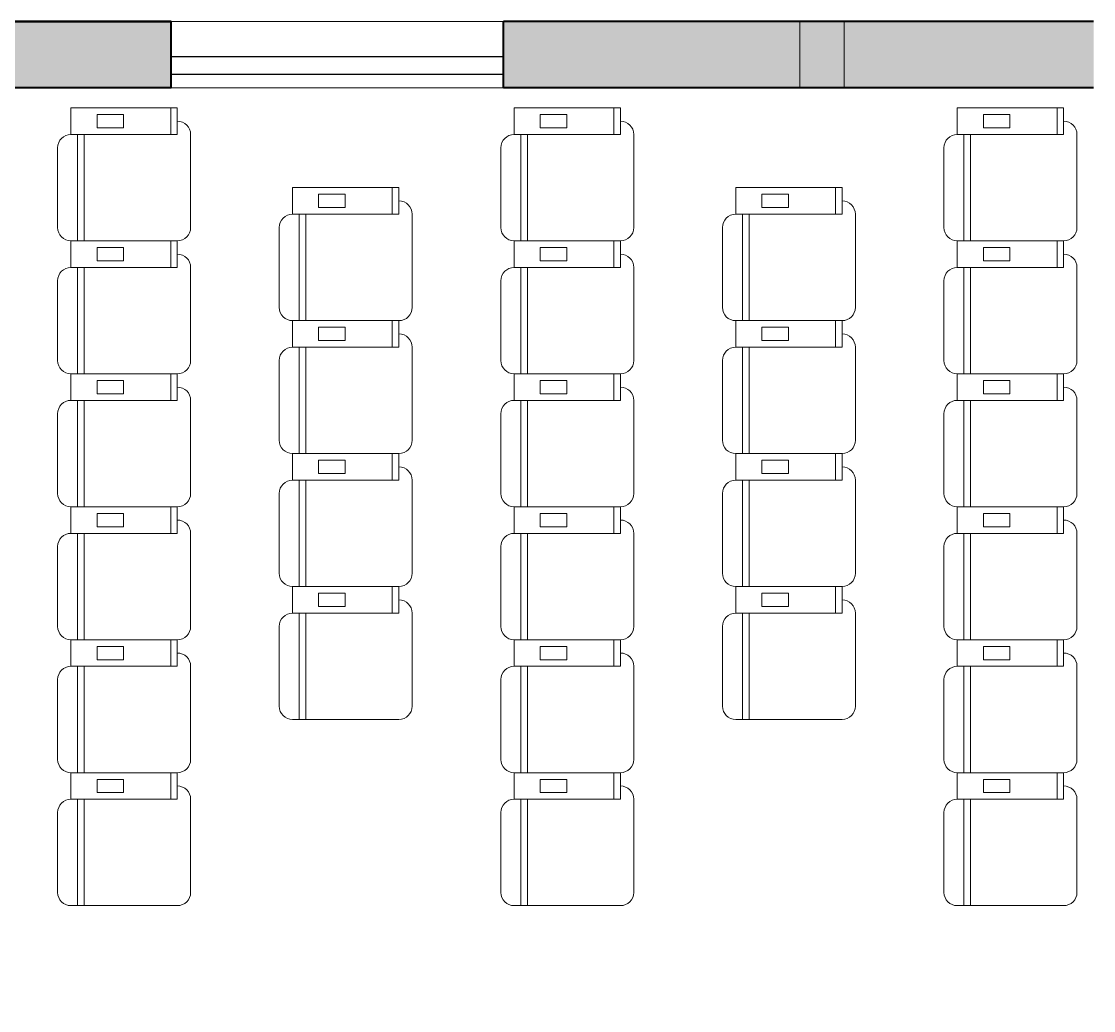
# Model space of a CAD drawing. Header units: millimetres. Extents: x 302.6 to 349.1, y 166.4 to 192.5.
# Drawn here: x 336.863 to 341.701, y 182.672 to 187.135 of the extents above; entities that cross this region are included whole.
import ezdxf

# ---------------------------------------------------------------- set-up
doc = ezdxf.new("R2010")
doc.units = ezdxf.units.MM
for name, color, linetype, lineweight in [('ARREDI attrezzature - furniture', 175, 'Continuous', 9), ('MURATURA sezioni - section wall', 7, 'Continuous', 40), ('PILASTRI struttura - structure', 7, 'Continuous', 13), ('PROIEZIONI finissime - fine lines', 251, 'Continuous', 9)]:
    doc.layers.add(name, color=color, linetype=linetype, lineweight=lineweight)
doc.layers.add('MURATURA tratteggi - hatch wall', color=253, linetype='Continuous', true_color=0xa1a1a1)
doc.layers.add('VETRATE sezioni - windows sections', color=171, linetype='Continuous', true_color=0x4d79ff)

msp = doc.modelspace()

# ---------------------------------------------------------------- hatches: boundary and pattern name
at = {"layer": 'MURATURA tratteggi - hatch wall'}
h = msp.add_hatch(color=256, dxfattribs=at)
h.dxf.hatch_style = 1
h.paths.add_polyline_path([(303.0264, 186.8349), (302.7264, 186.8349), (302.7264, 178.7474), (303.0264, 178.7474), (303.0264, 179.7974), (304.5764, 179.7974), (304.5764, 179.9474), (303.0264, 179.9474), (303.0264, 181.9474), (306.2264, 181.9474), (306.2264, 182.0974), (303.0264, 182.0974)])
h.paths.add_polyline_path([(304.3764, 187.1349), (303.0264, 187.1349), (303.0264, 186.8349), (304.3764, 186.8349)])
h.paths.add_polyline_path([(307.2264, 187.1349), (305.8764, 187.1349), (305.8764, 186.8349), (307.2264, 186.8349)])
h.paths.add_polyline_path([(308.5389, 187.1349), (307.4264, 187.1349), (307.4264, 186.8349), (308.5389, 186.8349)])
h.paths.add_polyline_path([(307.3764, 186.8349), (307.2264, 186.8349), (307.2264, 178.7474), (307.3764, 178.7474)])
h.paths.add_polyline_path([(314.5764, 182.0974), (311.3514, 182.0974), (311.3514, 186.8349), (311.2014, 186.8349), (311.2014, 182.0974), (308.3764, 182.0974), (308.3764, 181.9474), (311.2014, 181.9474), (311.2014, 179.9474), (309.6514, 179.9474), (309.6514, 179.7974), (311.2014, 179.7974), (311.2014, 178.7474), (311.3514, 178.7474), (311.3514, 179.7974), (312.9014, 179.7974), (312.9014, 179.9474), (311.3514, 179.9474), (311.3514, 181.9474), (314.5764, 181.9474)])
h.paths.add_polyline_path([(306.2264, 178.5974), (304.5764, 178.5974), (304.5764, 179.0974), (304.4264, 179.0974), (304.4264, 178.5974), (303.0264, 178.5974), (303.0264, 178.4474), (306.2264, 178.4474)])
h.paths.add_polyline_path([(305.0264, 176.4474), (304.7264, 176.4474), (304.7264, 175.3974), (302.7264, 175.3974), (302.7264, 173.5974), (303.0264, 173.5974), (303.0264, 175.0974), (304.8764, 175.0974), (304.8764, 174.8974), (305.0264, 174.8974), (305.0264, 175.0974)])
h.paths.add_polyline_path([(307.2264, 173.5974), (305.0264, 173.5974), (305.0264, 173.9974), (304.8764, 173.9974), (304.8764, 173.5974), (303.0264, 173.5974), (303.0264, 173.2974), (307.2264, 173.2974)])
h.paths.add_polyline_path([(314.4264, 176.4474), (306.7264, 176.4474), (306.7264, 176.2974), (311.1764, 176.2974), (311.1764, 173.5974), (311.3264, 173.5974), (311.3264, 176.2974), (314.4264, 176.2974)])
h.paths.add_polyline_path([(320.2865, 176.4474), (320.1264, 176.4474), (315.5764, 176.4474), (315.5764, 176.2974), (319.9764, 176.2974), (319.9764, 173.5974), (320.1264, 173.5974), (320.1264, 176.2974), (320.2865, 176.2974)])
h.paths.add_polyline_path([(325.1801, 176.4474), (321.2865, 176.4474), (321.2865, 176.2974), (323.8764, 176.2974), (323.8764, 173.5974), (324.0764, 173.5974), (324.0764, 176.2974), (325.1801, 176.2974)])
h.paths.add_polyline_path([(311.1764, 173.5974), (307.4264, 173.5974), (307.4264, 173.2974), (311.1764, 173.2974)])
h.paths.add_polyline_path([(315.5514, 173.5974), (314.4264, 173.5974), (314.4264, 175.2974), (314.4264, 175.4474), (314.2764, 175.4474), (314.2764, 173.5974), (311.3764, 173.5974), (311.3764, 173.2974), (315.5514, 173.2974)])
h.paths.add_polyline_path([(315.7264, 175.4474), (315.1204, 175.4474), (315.1204, 175.2974), (315.5764, 175.2974), (315.5764, 173.5974), (315.7264, 173.5974)])
h.paths.add_polyline_path([(319.9264, 173.5974), (315.7514, 173.5974), (315.7514, 173.2974), (319.9264, 173.2974)])
h.paths.add_polyline_path([(323.8764, 173.5974), (320.1264, 173.5974), (320.1264, 173.2974), (323.8764, 173.2974)])
h.paths.add_polyline_path([(327.6764, 173.5974), (324.0764, 173.5974), (324.0764, 173.2974), (327.6764, 173.2974)])
h.paths.add_polyline_path([(331.6264, 173.5974), (327.8764, 173.5974), (327.8764, 173.2974), (331.6264, 173.2974)])
h.paths.add_polyline_path([(336.0014, 173.5974), (331.8264, 173.5974), (331.8264, 173.2974), (336.0014, 173.2974)])
h.paths.add_polyline_path([(340.3764, 173.5974), (336.2014, 173.5974), (336.2014, 173.2974), (340.3764, 173.2974)])
h.paths.add_polyline_path([(339.2249, 176.4474), (332.9779, 176.4474), (332.9779, 176.2974), (336.0264, 176.2974), (336.0264, 173.5974), (336.1764, 173.5974), (336.1764, 176.2974), (339.2249, 176.2974)])
h.paths.add_polyline_path([(331.7764, 176.4474), (331.163, 176.4474), (331.163, 176.2974), (331.6264, 176.2974), (331.6264, 175.4474), (331.6264, 173.5974), (331.7764, 173.5974), (331.7764, 175.2974), (333.6279, 175.2974), (333.6279, 175.4474), (331.7764, 175.4474)])
h.paths.add_polyline_path([(311.1764, 187.1349), (310.0389, 187.1349), (310.0389, 186.8349), (311.1764, 186.8349)])
h.paths.add_polyline_path([(312.7139, 187.1349), (311.3764, 187.1349), (311.3764, 186.8349), (312.7139, 186.8349)])
h.paths.add_polyline_path([(315.5514, 187.1349), (314.2139, 187.1349), (314.2139, 186.8349), (315.5514, 186.8349)])
h.paths.add_polyline_path([(317.0889, 187.1349), (315.7514, 187.1349), (315.7514, 186.8349), (317.0889, 186.8349)])
h.paths.add_polyline_path([(319.9264, 187.1349), (318.5889, 187.1349), (318.5889, 186.8349), (319.9264, 186.8349)])
h.paths.add_polyline_path([(321.2639, 187.1349), (320.1264, 187.1349), (320.1264, 186.8349), (321.2639, 186.8349)])
h.paths.add_polyline_path([(323.8764, 187.1349), (322.7639, 187.1349), (322.7639, 186.8349), (323.8764, 186.8349)])
h.paths.add_polyline_path([(325.1264, 187.1349), (324.0764, 187.1349), (324.0764, 186.8349), (325.1264, 186.8349)])
h.paths.add_polyline_path([(327.6764, 187.1349), (326.6264, 187.1349), (326.6264, 186.8349), (327.6764, 186.8349)])
h.paths.add_polyline_path([(329.0014, 187.1349), (327.8764, 187.1349), (327.8764, 186.8349), (329.0014, 186.8349)])
h.paths.add_polyline_path([(336.0014, 187.1349), (334.6639, 187.1349), (334.6639, 186.8349), (336.0014, 186.8349)])
h.paths.add_polyline_path([(331.6264, 187.1349), (330.5014, 187.1349), (330.5014, 186.8349), (331.6264, 186.8349)])
h.paths.add_polyline_path([(333.1639, 187.1349), (331.8264, 187.1349), (331.8264, 186.8349), (333.1639, 186.8349)])
h.paths.add_polyline_path([(337.5389, 187.1349), (336.2014, 187.1349), (336.2014, 186.8349), (337.5389, 186.8349)])
h.paths.add_polyline_path([(340.3764, 187.1349), (339.0389, 187.1349), (339.0389, 186.8349), (340.3764, 186.8349)])
h.paths.add_polyline_path([(341.7014, 187.1349), (340.5764, 187.1349), (340.5764, 186.8349), (341.7014, 186.8349)])
h.paths.add_polyline_path([(344.3264, 187.1349), (343.2014, 187.1349), (343.2014, 186.8349), (344.3264, 186.8349)])
h.paths.add_polyline_path([(348.7264, 187.1349), (344.5264, 187.1349), (344.5264, 186.8349), (348.7264, 186.8349)])
h.paths.add_polyline_path([(349.0264, 186.8349), (348.7264, 186.8349), (348.7264, 178.7474), (349.0264, 178.7474)])
h.paths.add_polyline_path([(348.7264, 178.7474), (346.7264, 178.7474), (346.7264, 178.4474), (348.7264, 178.4474)])
h.paths.add_polyline_path([(347.0264, 176.4474), (346.7264, 176.4474), (346.7264, 174.8974), (346.8764, 174.8974), (346.8764, 175.0974), (348.7264, 175.0974), (348.7264, 173.5974), (349.0264, 173.5974), (349.0264, 175.3974), (347.0264, 175.3974)])
h.paths.add_polyline_path([(348.7264, 173.5974), (346.8764, 173.5974), (346.8764, 173.9974), (346.7264, 173.9974), (346.7264, 173.5974), (344.5264, 173.5974), (344.5264, 173.2974), (348.7264, 173.2974)])
h.paths.add_polyline_path([(344.3264, 173.5974), (340.5764, 173.5974), (340.5764, 173.2974), (344.3264, 173.2974)])
h.paths.add_polyline_path([(340.5764, 176.2974), (345.0264, 176.2974), (345.0264, 176.4474), (340.4264, 176.4474), (340.4264, 175.4474), (338.5749, 175.4474), (338.5749, 175.2974), (340.4264, 175.2974), (340.4264, 173.5974), (340.5764, 173.5974)])
h.paths.add_polyline_path([(311.1764, 178.5974), (309.8014, 178.5974), (309.8014, 179.0974), (309.6514, 179.0974), (309.6514, 178.5974), (308.4264, 178.5974), (308.4264, 178.4474), (311.1764, 178.4474)])
h.paths.add_polyline_path([(314.5514, 178.5974), (312.9014, 178.5974), (312.9014, 179.0974), (312.7514, 179.0974), (312.7514, 178.5974), (311.3764, 178.5974), (311.3764, 178.4474), (314.5514, 178.4474)])
h.paths.add_polyline_path([(315.7264, 186.8349), (315.5764, 186.8349), (315.5764, 178.7474), (315.7264, 178.7474)])
h.paths.add_polyline_path([(322.9264, 182.0974), (320.1014, 182.0974), (320.1014, 186.8349), (319.9514, 186.8349), (319.9514, 182.0974), (316.7264, 182.0974), (316.7264, 181.9474), (319.9514, 181.9474), (319.9514, 179.9474), (318.4014, 179.9474), (318.4014, 179.7974), (319.9514, 179.7974), (319.9514, 178.7474), (320.1014, 178.7474), (320.1014, 179.7974), (321.6514, 179.7974), (321.6514, 179.9474), (320.1014, 179.9474), (320.1014, 181.9474), (322.9264, 181.9474)])
h.paths.add_polyline_path([(319.9264, 178.5974), (318.5514, 178.5974), (318.5514, 179.0974), (318.4014, 179.0974), (318.4014, 178.5974), (316.7514, 178.5974), (316.7514, 178.4474), (319.9264, 178.4474)])
h.paths.add_polyline_path([(322.8764, 178.5974), (321.6514, 178.5974), (321.6514, 179.0974), (321.5014, 179.0974), (321.5014, 178.5974), (320.1264, 178.5974), (320.1264, 178.4474), (322.8764, 178.4474)])
h.paths.add_polyline_path([(324.0764, 186.8349), (323.9264, 186.8349), (323.9264, 178.7474), (324.0764, 178.7474)])
h.paths.add_polyline_path([(337.3749, 175.6974), (337.3249, 175.6974), (337.3249, 175.4474), (336.1764, 175.4474), (336.1764, 175.3974), (337.3749, 175.3974)], flags=17)
h.paths.add_polyline_path([(337.3749, 174.7974), (337.3249, 174.7974), (337.3249, 174.5474), (336.1764, 174.5474), (336.1764, 174.4974), (337.3749, 174.4974)], flags=17)
h.paths.add_polyline_path([(337.3764, 173.8974), (337.3264, 173.8974), (337.3264, 173.5974), (337.3764, 173.5974)], flags=17)
h.paths.add_polyline_path([(336.0264, 175.4474), (334.8779, 175.4474), (334.8779, 175.6974), (334.8279, 175.6974), (334.8279, 175.3974), (336.0264, 175.3974)], flags=17)
h.paths.add_polyline_path([(336.0264, 174.5474), (334.8779, 174.5474), (334.8779, 174.7974), (334.8279, 174.7974), (334.8279, 174.4974), (336.0264, 174.4974)], flags=17)
h.paths.add_polyline_path([(334.8764, 173.8974), (334.8264, 173.8974), (334.8264, 173.5974), (334.8764, 173.5974)], flags=17)
at = {"layer": 'MURATURA tratteggi - hatch wall', "true_color": 0x707070}
h = msp.add_hatch(color=8, dxfattribs=at)
h.dxf.hatch_style = 1
h.paths.add_polyline_path([(349.0264, 173.2974), (348.7264, 173.2974), (348.7264, 173.5974), (349.0264, 173.5974)], flags=17)
h.paths.add_polyline_path([(349.0264, 173.2974), (348.7264, 173.2974), (348.7264, 173.5974), (349.0264, 173.5974)], flags=17)
h.paths.add_polyline_path([(348.7264, 186.8349), (349.0264, 186.8349), (349.0264, 187.1349), (348.7264, 187.1349)])
h.paths.add_polyline_path([(344.3264, 173.2974), (344.5264, 173.2974), (344.5264, 173.5974), (344.3264, 173.5974)], flags=17)
h.paths.add_polyline_path([(344.3264, 173.2974), (344.5264, 173.2974), (344.5264, 173.5974), (344.3264, 173.5974)], flags=17)
h.paths.add_polyline_path([(348.7264, 173.2974), (349.0264, 173.2974), (349.0264, 173.5974), (348.7264, 173.5974)], flags=17)
h.paths.add_polyline_path([(348.7264, 173.2974), (349.0264, 173.2974), (349.0264, 173.5974), (348.7264, 173.5974)], flags=17)
h.paths.add_polyline_path([(302.7264, 173.2974), (303.0264, 173.2974), (303.0264, 173.5974), (302.7264, 173.5974)], flags=17)
h.paths.add_polyline_path([(302.7264, 173.2974), (303.0264, 173.2974), (303.0264, 173.5974), (302.7264, 173.5974)], flags=17)
h.paths.add_polyline_path([(307.2264, 173.2974), (307.4264, 173.2974), (307.4264, 173.5974), (307.2264, 173.5974)], flags=17)
h.paths.add_polyline_path([(307.2264, 173.2974), (307.4264, 173.2974), (307.4264, 173.5974), (307.2264, 173.5974)], flags=17)
h.paths.add_polyline_path([(311.1764, 173.2974), (311.3764, 173.2974), (311.3764, 173.5974), (311.1764, 173.5974)], flags=17)
h.paths.add_polyline_path([(315.5514, 173.2974), (315.7514, 173.2974), (315.7514, 173.5974), (315.5514, 173.5974)])
h.paths.add_polyline_path([(311.1764, 173.2974), (311.3764, 173.2974), (311.3764, 173.5974), (311.1764, 173.5974)], flags=17)
h.paths.add_polyline_path([(319.9264, 173.2974), (320.1264, 173.2974), (320.1264, 173.5974), (319.9264, 173.5974)])
h.paths.add_polyline_path([(324.0764, 173.2974), (323.8764, 173.2974), (323.8764, 173.5974), (324.0764, 173.5974)])
h.paths.add_polyline_path([(336.2014, 173.2974), (336.0014, 173.2974), (336.0014, 173.5974), (336.2014, 173.5974)])
h.paths.add_polyline_path([(340.5764, 173.2974), (340.3764, 173.2974), (340.3764, 173.5974), (340.5764, 173.5974)])
h.paths.add_polyline_path([(331.8264, 173.2974), (331.6264, 173.2974), (331.6264, 173.5974), (331.8264, 173.5974)])
h.paths.add_polyline_path([(327.6764, 173.2974), (327.8764, 173.2974), (327.8764, 173.5974), (327.6764, 173.5974)])
h.paths.add_polyline_path([(324.0764, 186.8349), (323.8764, 186.8349), (323.8764, 187.1349), (324.0764, 187.1349)])
h.paths.add_polyline_path([(320.1264, 186.8349), (319.9264, 186.8349), (319.9264, 187.1349), (320.1264, 187.1349)])
h.paths.add_polyline_path([(324.0764, 178.4474), (323.8764, 178.4474), (323.8764, 178.7474), (324.0764, 178.7474)])
h.paths.add_polyline_path([(320.1264, 178.4474), (319.9264, 178.4474), (319.9264, 178.7474), (320.1264, 178.7474)])
h.paths.add_polyline_path([(315.7514, 186.8349), (315.5514, 186.8349), (315.5514, 187.1349), (315.7514, 187.1349)])
h.paths.add_polyline_path([(315.7514, 178.4474), (315.5514, 178.4474), (315.5514, 178.7474), (315.7514, 178.7474)])
h.paths.add_polyline_path([(303.0264, 186.8349), (302.7264, 186.8349), (302.7264, 187.1349), (303.0264, 187.1349)])
h.paths.add_polyline_path([(303.0264, 178.4474), (302.7264, 178.4474), (302.7264, 178.7474), (303.0264, 178.7474)])
h.paths.add_polyline_path([(311.3764, 186.8349), (311.1764, 186.8349), (311.1764, 187.1349), (311.3764, 187.1349)])
h.paths.add_polyline_path([(307.4264, 186.8349), (307.2264, 186.8349), (307.2264, 187.1349), (307.4264, 187.1349)])
h.paths.add_polyline_path([(311.3764, 178.4474), (311.1764, 178.4474), (311.1764, 178.7474), (311.3764, 178.7474)])
h.paths.add_polyline_path([(307.4264, 178.4474), (307.2264, 178.4474), (307.2264, 178.7474), (307.4264, 178.7474)])
h.paths.add_polyline_path([(327.6764, 186.8349), (327.8764, 186.8349), (327.8764, 187.1349), (327.6764, 187.1349)])
h.paths.add_polyline_path([(331.6264, 186.8349), (331.8264, 186.8349), (331.8264, 187.1349), (331.6264, 187.1349)])
h.paths.add_polyline_path([(327.6764, 178.4474), (327.8764, 178.4474), (327.8764, 178.7474), (327.6764, 178.7474)])
h.paths.add_polyline_path([(331.6264, 178.4474), (331.8264, 178.4474), (331.8264, 178.7474), (331.6264, 178.7474)])
h.paths.add_polyline_path([(336.0014, 186.8349), (336.2014, 186.8349), (336.2014, 187.1349), (336.0014, 187.1349)])
h.paths.add_polyline_path([(336.0014, 178.4474), (336.2014, 178.4474), (336.2014, 178.7474), (336.0014, 178.7474)])
h.paths.add_polyline_path([(348.7264, 178.4474), (349.0264, 178.4474), (349.0264, 178.7474), (348.7264, 178.7474)])
h.paths.add_polyline_path([(340.3764, 186.8349), (340.5764, 186.8349), (340.5764, 187.1349), (340.3764, 187.1349)])
h.paths.add_polyline_path([(344.3264, 186.8349), (344.5264, 186.8349), (344.5264, 187.1349), (344.3264, 187.1349)])
h.paths.add_polyline_path([(340.3764, 178.4474), (340.5764, 178.4474), (340.5764, 178.7474), (340.3764, 178.7474)])
h.paths.add_polyline_path([(344.3264, 178.4474), (344.5264, 178.4474), (344.5264, 178.7474), (344.3264, 178.7474)])

# ---------------------------------------------------------------- linework, layer by layer
at = {"layer": 'ARREDI attrezzature - furniture'}
for p, q in [((337.0864, 186.7449), (337.5664, 186.7449)), ((337.0864, 186.6249), (337.0864, 186.7449)), ((337.5364, 186.7449), (337.5364, 186.6249)), ((337.5664, 186.7449), (337.5664, 186.6249)), ((339.0864, 186.7449), (339.5664, 186.7449)), ((339.0864, 186.6249), (339.0864, 186.7449)), ((339.5364, 186.7449), (339.5364, 186.6249)), ((339.5664, 186.7449), (339.5664, 186.6249)), ((341.0864, 186.7449), (341.5664, 186.7449)), ((341.0864, 186.6249), (341.0864, 186.7449)), ((341.5364, 186.7449), (341.5364, 186.6249)), ((341.5664, 186.7449), (341.5664, 186.6249)), ((337.2042, 186.7149), (337.3242, 186.7149)), ((337.2042, 186.7149), (337.2042, 186.6549)), ((337.3242, 186.7149), (337.3242, 186.6549)), ((339.2042, 186.7149), (339.3242, 186.7149)), ((339.2042, 186.7149), (339.2042, 186.6549)), ((339.3242, 186.7149), (339.3242, 186.6549)), ((341.2042, 186.7149), (341.3242, 186.7149)), ((341.2042, 186.7149), (341.2042, 186.6549)), ((341.3242, 186.7149), (341.3242, 186.6549)), ((337.0864, 186.6249), (337.5664, 186.6249)), ((337.1164, 186.1449), (337.1164, 186.6249)), ((337.1464, 186.1449), (337.1464, 186.6249)), ((337.2042, 186.6549), (337.3242, 186.6549)), ((337.6264, 186.6249), (337.6264, 186.2049)), ((339.0864, 186.6249), (339.5664, 186.6249)), ((339.1164, 186.1449), (339.1164, 186.6249)), ((339.1464, 186.1449), (339.1464, 186.6249)), ((339.2042, 186.6549), (339.3242, 186.6549)), ((339.6264, 186.6249), (339.6264, 186.2049)), ((341.0864, 186.6249), (341.5664, 186.6249)), ((341.1164, 186.1449), (341.1164, 186.6249)), ((341.1464, 186.1449), (341.1464, 186.6249)), ((341.2042, 186.6549), (341.3242, 186.6549)), ((341.6264, 186.6249), (341.6264, 186.2049)), ((337.0264, 186.2049), (337.0264, 186.5649)), ((339.0264, 186.2049), (339.0264, 186.5649)), ((341.0264, 186.2049), (341.0264, 186.5649)), ((338.0864, 186.3849), (338.5664, 186.3849)), ((338.0864, 186.2649), (338.0864, 186.3849)), ((338.5364, 186.3849), (338.5364, 186.2649)), ((338.5664, 186.3849), (338.5664, 186.2649)), ((340.0864, 186.3849), (340.5664, 186.3849)), ((340.0864, 186.2649), (340.0864, 186.3849)), ((340.5364, 186.3849), (340.5364, 186.2649)), ((340.5664, 186.3849), (340.5664, 186.2649)), ((338.2042, 186.3549), (338.3242, 186.3549)), ((338.2042, 186.3549), (338.2042, 186.2949)), ((338.3242, 186.3549), (338.3242, 186.2949)), ((340.2042, 186.3549), (340.3242, 186.3549)), ((340.2042, 186.3549), (340.2042, 186.2949)), ((340.3242, 186.3549), (340.3242, 186.2949)), ((338.2042, 186.2949), (338.3242, 186.2949)), ((340.2042, 186.2949), (340.3242, 186.2949)), ((338.0864, 186.2649), (338.5664, 186.2649)), ((338.1164, 185.7849), (338.1164, 186.2649)), ((338.1464, 185.7849), (338.1464, 186.2649)), ((338.6264, 186.2649), (338.6264, 185.8449)), ((340.0864, 186.2649), (340.5664, 186.2649)), ((340.1164, 185.7849), (340.1164, 186.2649)), ((340.1464, 185.7849), (340.1464, 186.2649)), ((340.6264, 186.2649), (340.6264, 185.8449)), ((338.0264, 185.8449), (338.0264, 186.2049)), ((340.0264, 185.8449), (340.0264, 186.2049)), ((337.0864, 186.1449), (337.5664, 186.1449)), ((337.0864, 186.0249), (337.0864, 186.1449)), ((337.0864, 186.1449), (337.5664, 186.1449)), ((337.5364, 186.1449), (337.5364, 186.0249)), ((337.5664, 186.1449), (337.5664, 186.0249)), ((339.0864, 186.1449), (339.5664, 186.1449)), ((339.0864, 186.0249), (339.0864, 186.1449)), ((339.0864, 186.1449), (339.5664, 186.1449)), ((339.5364, 186.1449), (339.5364, 186.0249)), ((339.5664, 186.1449), (339.5664, 186.0249)), ((341.0864, 186.1449), (341.5664, 186.1449)), ((341.0864, 186.0249), (341.0864, 186.1449)), ((341.0864, 186.1449), (341.5664, 186.1449)), ((341.5364, 186.1449), (341.5364, 186.0249)), ((341.5664, 186.1449), (341.5664, 186.0249)), ((337.2042, 186.1149), (337.3242, 186.1149)), ((337.2042, 186.1149), (337.2042, 186.0549)), ((337.3242, 186.1149), (337.3242, 186.0549)), ((339.2042, 186.1149), (339.3242, 186.1149)), ((339.2042, 186.1149), (339.2042, 186.0549)), ((339.3242, 186.1149), (339.3242, 186.0549)), ((341.2042, 186.1149), (341.3242, 186.1149)), ((341.2042, 186.1149), (341.2042, 186.0549)), ((341.3242, 186.1149), (341.3242, 186.0549)), ((337.2042, 186.0549), (337.3242, 186.0549)), ((339.2042, 186.0549), (339.3242, 186.0549)), ((341.2042, 186.0549), (341.3242, 186.0549)), ((337.0864, 186.0249), (337.5664, 186.0249)), ((337.1164, 185.5449), (337.1164, 186.0249)), ((337.1464, 185.5449), (337.1464, 186.0249)), ((337.6264, 186.0249), (337.6264, 185.6049)), ((339.0864, 186.0249), (339.5664, 186.0249)), ((339.1164, 185.5449), (339.1164, 186.0249)), ((339.1464, 185.5449), (339.1464, 186.0249)), ((339.6264, 186.0249), (339.6264, 185.6049)), ((341.0864, 186.0249), (341.5664, 186.0249)), ((341.1164, 185.5449), (341.1164, 186.0249)), ((341.1464, 185.5449), (341.1464, 186.0249)), ((341.6264, 186.0249), (341.6264, 185.6049)), ((337.0264, 185.6049), (337.0264, 185.9649)), ((339.0264, 185.6049), (339.0264, 185.9649)), ((341.0264, 185.6049), (341.0264, 185.9649)), ((338.0864, 185.7849), (338.5664, 185.7849)), ((338.0864, 185.6649), (338.0864, 185.7849)), ((338.0864, 185.7849), (338.5664, 185.7849)), ((338.2042, 185.7549), (338.3242, 185.7549)), ((338.2042, 185.7549), (338.2042, 185.6949)), ((338.3242, 185.7549), (338.3242, 185.6949)), ((338.5364, 185.7849), (338.5364, 185.6649)), ((338.5664, 185.7849), (338.5664, 185.6649)), ((340.0864, 185.7849), (340.5664, 185.7849)), ((340.0864, 185.6649), (340.0864, 185.7849)), ((340.0864, 185.7849), (340.5664, 185.7849)), ((340.2042, 185.7549), (340.3242, 185.7549)), ((340.2042, 185.7549), (340.2042, 185.6949)), ((340.3242, 185.7549), (340.3242, 185.6949)), ((340.5364, 185.7849), (340.5364, 185.6649)), ((340.5664, 185.7849), (340.5664, 185.6649)), ((338.0864, 185.6649), (338.5664, 185.6649)), ((338.1164, 185.1849), (338.1164, 185.6649)), ((338.1464, 185.1849), (338.1464, 185.6649)), ((338.2042, 185.6949), (338.3242, 185.6949)), ((338.6264, 185.6649), (338.6264, 185.2449)), ((340.0864, 185.6649), (340.5664, 185.6649)), ((340.1164, 185.1849), (340.1164, 185.6649)), ((340.1464, 185.1849), (340.1464, 185.6649)), ((340.2042, 185.6949), (340.3242, 185.6949)), ((340.6264, 185.6649), (340.6264, 185.2449)), ((338.0264, 185.2449), (338.0264, 185.6049)), ((340.0264, 185.2449), (340.0264, 185.6049)), ((337.0864, 185.5449), (337.5664, 185.5449)), ((337.0864, 185.4249), (337.0864, 185.5449)), ((337.0864, 185.5449), (337.5664, 185.5449)), ((337.2042, 185.5149), (337.3242, 185.5149)), ((337.2042, 185.5149), (337.2042, 185.4549)), ((337.3242, 185.5149), (337.3242, 185.4549)), ((337.5364, 185.5449), (337.5364, 185.4249)), ((337.5664, 185.5449), (337.5664, 185.4249)), ((339.0864, 185.5449), (339.5664, 185.5449)), ((339.0864, 185.4249), (339.0864, 185.5449)), ((339.0864, 185.5449), (339.5664, 185.5449)), ((339.2042, 185.5149), (339.3242, 185.5149)), ((339.2042, 185.5149), (339.2042, 185.4549)), ((339.3242, 185.5149), (339.3242, 185.4549)), ((339.5364, 185.5449), (339.5364, 185.4249)), ((339.5664, 185.5449), (339.5664, 185.4249)), ((341.0864, 185.5449), (341.5664, 185.5449)), ((341.0864, 185.4249), (341.0864, 185.5449)), ((341.0864, 185.5449), (341.5664, 185.5449)), ((341.2042, 185.5149), (341.3242, 185.5149)), ((341.2042, 185.5149), (341.2042, 185.4549)), ((341.3242, 185.5149), (341.3242, 185.4549)), ((341.5364, 185.5449), (341.5364, 185.4249)), ((341.5664, 185.5449), (341.5664, 185.4249)), ((337.0864, 185.4249), (337.5664, 185.4249)), ((337.1164, 184.9449), (337.1164, 185.4249)), ((337.1464, 184.9449), (337.1464, 185.4249)), ((337.2042, 185.4549), (337.3242, 185.4549)), ((337.6264, 185.4249), (337.6264, 185.0049)), ((339.0864, 185.4249), (339.5664, 185.4249)), ((339.1164, 184.9449), (339.1164, 185.4249)), ((339.1464, 184.9449), (339.1464, 185.4249)), ((339.2042, 185.4549), (339.3242, 185.4549)), ((339.6264, 185.4249), (339.6264, 185.0049)), ((341.0864, 185.4249), (341.5664, 185.4249)), ((341.1164, 184.9449), (341.1164, 185.4249)), ((341.1464, 184.9449), (341.1464, 185.4249)), ((341.2042, 185.4549), (341.3242, 185.4549)), ((341.6264, 185.4249), (341.6264, 185.0049)), ((337.0264, 185.0049), (337.0264, 185.3649)), ((339.0264, 185.0049), (339.0264, 185.3649)), ((341.0264, 185.0049), (341.0264, 185.3649)), ((338.0864, 185.1849), (338.5664, 185.1849)), ((338.0864, 185.0649), (338.0864, 185.1849)), ((338.0864, 185.1849), (338.5664, 185.1849)), ((338.5364, 185.1849), (338.5364, 185.0649)), ((338.5664, 185.1849), (338.5664, 185.0649)), ((340.0864, 185.1849), (340.5664, 185.1849)), ((340.0864, 185.0649), (340.0864, 185.1849)), ((340.0864, 185.1849), (340.5664, 185.1849)), ((340.5364, 185.1849), (340.5364, 185.0649)), ((340.5664, 185.1849), (340.5664, 185.0649)), ((338.2042, 185.1549), (338.3242, 185.1549)), ((338.2042, 185.1549), (338.2042, 185.0949)), ((338.3242, 185.1549), (338.3242, 185.0949)), ((340.2042, 185.1549), (340.3242, 185.1549)), ((340.2042, 185.1549), (340.2042, 185.0949)), ((340.3242, 185.1549), (340.3242, 185.0949)), ((338.2042, 185.0949), (338.3242, 185.0949)), ((340.2042, 185.0949), (340.3242, 185.0949)), ((338.0864, 185.0649), (338.5664, 185.0649)), ((338.1164, 184.5849), (338.1164, 185.0649)), ((338.1464, 184.5849), (338.1464, 185.0649)), ((338.6264, 185.0649), (338.6264, 184.6449)), ((340.0864, 185.0649), (340.5664, 185.0649)), ((340.1164, 184.5849), (340.1164, 185.0649)), ((340.1464, 184.5849), (340.1464, 185.0649)), ((340.6264, 185.0649), (340.6264, 184.6449)), ((338.0264, 184.6449), (338.0264, 185.0049)), ((340.0264, 184.6449), (340.0264, 185.0049)), ((337.0864, 184.9449), (337.5664, 184.9449)), ((337.0864, 184.8249), (337.0864, 184.9449)), ((337.0864, 184.9449), (337.5664, 184.9449)), ((337.5364, 184.9449), (337.5364, 184.8249)), ((337.5664, 184.9449), (337.5664, 184.8249)), ((339.0864, 184.9449), (339.5664, 184.9449)), ((339.0864, 184.8249), (339.0864, 184.9449)), ((339.0864, 184.9449), (339.5664, 184.9449)), ((339.5364, 184.9449), (339.5364, 184.8249)), ((339.5664, 184.9449), (339.5664, 184.8249)), ((341.0864, 184.9449), (341.5664, 184.9449)), ((341.0864, 184.8249), (341.0864, 184.9449)), ((341.0864, 184.9449), (341.5664, 184.9449)), ((341.5364, 184.9449), (341.5364, 184.8249)), ((341.5664, 184.9449), (341.5664, 184.8249)), ((337.2042, 184.9149), (337.3242, 184.9149)), ((337.2042, 184.9149), (337.2042, 184.8549)), ((337.3242, 184.9149), (337.3242, 184.8549)), ((339.2042, 184.9149), (339.3242, 184.9149)), ((339.2042, 184.9149), (339.2042, 184.8549)), ((339.3242, 184.9149), (339.3242, 184.8549)), ((341.2042, 184.9149), (341.3242, 184.9149)), ((341.2042, 184.9149), (341.2042, 184.8549)), ((341.3242, 184.9149), (341.3242, 184.8549)), ((337.2042, 184.8549), (337.3242, 184.8549)), ((339.2042, 184.8549), (339.3242, 184.8549)), ((341.2042, 184.8549), (341.3242, 184.8549)), ((337.0864, 184.8249), (337.5664, 184.8249)), ((337.1164, 184.3449), (337.1164, 184.8249)), ((337.1464, 184.3449), (337.1464, 184.8249)), ((337.6264, 184.8249), (337.6264, 184.4049)), ((339.0864, 184.8249), (339.5664, 184.8249)), ((339.1164, 184.3449), (339.1164, 184.8249)), ((339.1464, 184.3449), (339.1464, 184.8249)), ((339.6264, 184.8249), (339.6264, 184.4049)), ((341.0864, 184.8249), (341.5664, 184.8249)), ((341.1164, 184.3449), (341.1164, 184.8249)), ((341.1464, 184.3449), (341.1464, 184.8249)), ((341.6264, 184.8249), (341.6264, 184.4049)), ((337.0264, 184.4049), (337.0264, 184.7649)), ((339.0264, 184.4049), (339.0264, 184.7649)), ((341.0264, 184.4049), (341.0264, 184.7649)), ((338.0864, 184.5849), (338.5664, 184.5849)), ((338.0864, 184.4649), (338.0864, 184.5849)), ((338.0864, 184.5849), (338.5664, 184.5849)), ((338.2042, 184.5549), (338.3242, 184.5549)), ((338.2042, 184.5549), (338.2042, 184.4949)), ((338.3242, 184.5549), (338.3242, 184.4949)), ((338.5364, 184.5849), (338.5364, 184.4649)), ((338.5664, 184.5849), (338.5664, 184.4649)), ((340.0864, 184.5849), (340.5664, 184.5849)), ((340.0864, 184.4649), (340.0864, 184.5849)), ((340.0864, 184.5849), (340.5664, 184.5849)), ((340.2042, 184.5549), (340.3242, 184.5549)), ((340.2042, 184.5549), (340.2042, 184.4949)), ((340.3242, 184.5549), (340.3242, 184.4949)), ((340.5364, 184.5849), (340.5364, 184.4649)), ((340.5664, 184.5849), (340.5664, 184.4649)), ((338.2042, 184.4949), (338.3242, 184.4949)), ((340.2042, 184.4949), (340.3242, 184.4949)), ((338.0864, 184.4649), (338.5664, 184.4649)), ((338.1164, 183.9849), (338.1164, 184.4649)), ((338.1464, 183.9849), (338.1464, 184.4649)), ((338.6264, 184.4649), (338.6264, 184.0449)), ((340.0864, 184.4649), (340.5664, 184.4649)), ((340.1164, 183.9849), (340.1164, 184.4649)), ((340.1464, 183.9849), (340.1464, 184.4649)), ((340.6264, 184.4649), (340.6264, 184.0449)), ((338.0264, 184.0449), (338.0264, 184.4049)), ((340.0264, 184.0449), (340.0264, 184.4049)), ((337.0864, 184.3449), (337.5664, 184.3449)), ((337.0864, 184.2249), (337.0864, 184.3449)), ((337.0864, 184.3449), (337.5664, 184.3449)), ((337.5364, 184.3449), (337.5364, 184.2249)), ((337.5664, 184.3449), (337.5664, 184.2249)), ((339.0864, 184.3449), (339.5664, 184.3449)), ((339.0864, 184.2249), (339.0864, 184.3449)), ((339.0864, 184.3449), (339.5664, 184.3449)), ((339.5364, 184.3449), (339.5364, 184.2249)), ((339.5664, 184.3449), (339.5664, 184.2249)), ((341.0864, 184.3449), (341.5664, 184.3449)), ((341.0864, 184.2249), (341.0864, 184.3449)), ((341.0864, 184.3449), (341.5664, 184.3449)), ((341.5364, 184.3449), (341.5364, 184.2249)), ((341.5664, 184.3449), (341.5664, 184.2249)), ((337.2042, 184.3149), (337.3242, 184.3149)), ((337.2042, 184.3149), (337.2042, 184.2549)), ((337.3242, 184.3149), (337.3242, 184.2549)), ((339.2042, 184.3149), (339.3242, 184.3149)), ((339.2042, 184.3149), (339.2042, 184.2549)), ((339.3242, 184.3149), (339.3242, 184.2549)), ((341.2042, 184.3149), (341.3242, 184.3149)), ((341.2042, 184.3149), (341.2042, 184.2549)), ((341.3242, 184.3149), (341.3242, 184.2549)), ((337.2042, 184.2549), (337.3242, 184.2549)), ((339.2042, 184.2549), (339.3242, 184.2549)), ((341.2042, 184.2549), (341.3242, 184.2549)), ((337.0864, 184.2249), (337.5664, 184.2249)), ((337.1164, 183.7449), (337.1164, 184.2249)), ((337.1464, 183.7449), (337.1464, 184.2249)), ((337.6264, 184.2249), (337.6264, 183.8049)), ((339.0864, 184.2249), (339.5664, 184.2249)), ((339.1164, 183.7449), (339.1164, 184.2249)), ((339.1464, 183.7449), (339.1464, 184.2249)), ((339.6264, 184.2249), (339.6264, 183.8049)), ((341.0864, 184.2249), (341.5664, 184.2249)), ((341.1164, 183.7449), (341.1164, 184.2249)), ((341.1464, 183.7449), (341.1464, 184.2249)), ((341.6264, 184.2249), (341.6264, 183.8049)), ((337.0264, 183.8049), (337.0264, 184.1649)), ((339.0264, 183.8049), (339.0264, 184.1649)), ((341.0264, 183.8049), (341.0264, 184.1649)), ((338.0864, 183.9849), (338.5664, 183.9849)), ((340.0864, 183.9849), (340.5664, 183.9849)), ((337.0864, 183.7449), (337.5664, 183.7449)), ((337.0864, 183.6249), (337.0864, 183.7449)), ((337.0864, 183.7449), (337.5664, 183.7449)), ((337.5364, 183.7449), (337.5364, 183.6249)), ((337.5664, 183.7449), (337.5664, 183.6249)), ((339.0864, 183.7449), (339.5664, 183.7449)), ((339.0864, 183.6249), (339.0864, 183.7449)), ((339.0864, 183.7449), (339.5664, 183.7449)), ((339.5364, 183.7449), (339.5364, 183.6249)), ((339.5664, 183.7449), (339.5664, 183.6249)), ((341.0864, 183.7449), (341.5664, 183.7449)), ((341.0864, 183.6249), (341.0864, 183.7449)), ((341.0864, 183.7449), (341.5664, 183.7449)), ((341.5364, 183.7449), (341.5364, 183.6249)), ((341.5664, 183.7449), (341.5664, 183.6249)), ((337.2042, 183.7149), (337.3242, 183.7149)), ((337.2042, 183.7149), (337.2042, 183.6549)), ((337.3242, 183.7149), (337.3242, 183.6549)), ((339.2042, 183.7149), (339.3242, 183.7149)), ((339.2042, 183.7149), (339.2042, 183.6549)), ((339.3242, 183.7149), (339.3242, 183.6549)), ((341.2042, 183.7149), (341.3242, 183.7149)), ((341.2042, 183.7149), (341.2042, 183.6549)), ((341.3242, 183.7149), (341.3242, 183.6549)), ((337.0864, 183.6249), (337.5664, 183.6249)), ((337.1164, 183.1449), (337.1164, 183.6249)), ((337.1464, 183.1449), (337.1464, 183.6249)), ((337.2042, 183.6549), (337.3242, 183.6549)), ((337.6264, 183.6249), (337.6264, 183.2049)), ((339.0864, 183.6249), (339.5664, 183.6249)), ((339.1164, 183.1449), (339.1164, 183.6249)), ((339.1464, 183.1449), (339.1464, 183.6249)), ((339.2042, 183.6549), (339.3242, 183.6549)), ((339.6264, 183.6249), (339.6264, 183.2049)), ((341.0864, 183.6249), (341.5664, 183.6249)), ((341.1164, 183.1449), (341.1164, 183.6249)), ((341.1464, 183.1449), (341.1464, 183.6249)), ((341.2042, 183.6549), (341.3242, 183.6549)), ((341.6264, 183.6249), (341.6264, 183.2049)), ((337.0264, 183.2049), (337.0264, 183.5649)), ((339.0264, 183.2049), (339.0264, 183.5649)), ((341.0264, 183.2049), (341.0264, 183.5649)), ((337.0864, 183.1449), (337.5664, 183.1449)), ((339.0864, 183.1449), (339.5664, 183.1449)), ((341.0864, 183.1449), (341.5664, 183.1449))]:
    msp.add_line(p, q, dxfattribs=at)
for centre, start, end in [((337.5664, 186.6249), 0, 90), ((339.5664, 186.6249), 0, 90), ((341.5664, 186.6249), 0, 90), ((337.0864, 186.5649), 90, 180), ((339.0864, 186.5649), 90, 180), ((341.0864, 186.5649), 90, 180), ((338.5664, 186.2649), 0, 90), ((340.5664, 186.2649), 0, 90), ((338.0864, 186.2049), 90, 180), ((340.0864, 186.2049), 90, 180), ((337.0864, 186.2049), 180, 270), ((337.5664, 186.2049), 270, 0), ((339.0864, 186.2049), 180, 270), ((339.5664, 186.2049), 270, 0), ((341.0864, 186.2049), 180, 270), ((341.5664, 186.2049), 270, 0), ((337.5664, 186.0249), 0, 90), ((339.5664, 186.0249), 0, 90), ((341.5664, 186.0249), 0, 90), ((337.0864, 185.9649), 90, 180), ((339.0864, 185.9649), 90, 180), ((341.0864, 185.9649), 90, 180), ((338.0864, 185.8449), 180, 270), ((338.5664, 185.8449), 270, 0), ((340.0864, 185.8449), 180, 270), ((340.5664, 185.8449), 270, 0), ((338.5664, 185.6649), 0, 90), ((340.5664, 185.6649), 0, 90), ((338.0864, 185.6049), 90, 180), ((340.0864, 185.6049), 90, 180), ((337.0864, 185.6049), 180, 270), ((337.5664, 185.6049), 270, 0), ((339.0864, 185.6049), 180, 270), ((339.5664, 185.6049), 270, 0), ((341.0864, 185.6049), 180, 270), ((341.5664, 185.6049), 270, 0), ((337.5664, 185.4249), 0, 90), ((339.5664, 185.4249), 0, 90), ((341.5664, 185.4249), 0, 90), ((337.0864, 185.3649), 90, 180), ((339.0864, 185.3649), 90, 180), ((341.0864, 185.3649), 90, 180), ((338.0864, 185.2449), 180, 270), ((338.5664, 185.2449), 270, 0), ((340.0864, 185.2449), 180, 270), ((340.5664, 185.2449), 270, 0), ((338.5664, 185.0649), 0, 90), ((340.5664, 185.0649), 0, 90), ((338.0864, 185.0049), 90, 180), ((340.0864, 185.0049), 90, 180), ((337.0864, 185.0049), 180, 270), ((337.5664, 185.0049), 270, 0), ((339.0864, 185.0049), 180, 270), ((339.5664, 185.0049), 270, 0), ((341.0864, 185.0049), 180, 270), ((341.5664, 185.0049), 270, 0), ((337.5664, 184.8249), 0, 90), ((339.5664, 184.8249), 0, 90), ((341.5664, 184.8249), 0, 90), ((337.0864, 184.7649), 90, 180), ((339.0864, 184.7649), 90, 180), ((341.0864, 184.7649), 90, 180), ((338.0864, 184.6449), 180, 270), ((338.5664, 184.6449), 270, 0), ((340.0864, 184.6449), 180, 270), ((340.5664, 184.6449), 270, 0), ((338.5664, 184.4649), 0, 90), ((340.5664, 184.4649), 0, 90), ((338.0864, 184.4049), 90, 180), ((340.0864, 184.4049), 90, 180), ((337.0864, 184.4049), 180, 270), ((337.5664, 184.4049), 270, 0), ((339.0864, 184.4049), 180, 270), ((339.5664, 184.4049), 270, 0), ((341.0864, 184.4049), 180, 270), ((341.5664, 184.4049), 270, 0), ((337.5664, 184.2249), 0, 90), ((339.5664, 184.2249), 0, 90), ((341.5664, 184.2249), 0, 90), ((337.0864, 184.1649), 90, 180), ((339.0864, 184.1649), 90, 180), ((341.0864, 184.1649), 90, 180), ((338.0864, 184.0449), 180, 270), ((338.5664, 184.0449), 270, 0), ((340.0864, 184.0449), 180, 270), ((340.5664, 184.0449), 270, 0), ((337.0864, 183.8049), 180, 270), ((337.5664, 183.8049), 270, 0), ((339.0864, 183.8049), 180, 270), ((339.5664, 183.8049), 270, 0), ((341.0864, 183.8049), 180, 270), ((341.5664, 183.8049), 270, 0), ((337.5664, 183.6249), 0, 90), ((339.5664, 183.6249), 0, 90), ((341.5664, 183.6249), 0, 90), ((337.0864, 183.5649), 90, 180), ((339.0864, 183.5649), 90, 180), ((341.0864, 183.5649), 90, 180), ((337.0864, 183.2049), 180, 270), ((337.5664, 183.2049), 270, 0), ((339.0864, 183.2049), 180, 270), ((339.5664, 183.2049), 270, 0), ((341.0864, 183.2049), 180, 270), ((341.5664, 183.2049), 270, 0)]:
    msp.add_arc(centre, 0.06, start, end, dxfattribs=at)
at = {"layer": 'MURATURA sezioni - section wall'}
for p, q in [((337.5389, 187.1349), (334.6639, 187.1349)), ((336.1764, 187.1349), (337.5389, 187.1349)), ((337.5389, 186.8349), (337.5389, 187.1349)), ((339.0389, 186.8349), (339.0389, 187.1349)), ((341.7014, 187.1349), (339.0389, 187.1349)), ((337.5389, 186.8349), (334.6639, 186.8349)), ((341.7014, 186.8349), (339.0389, 186.8349))]:
    msp.add_line(p, q, dxfattribs=at)
at = {"layer": 'PILASTRI struttura - structure'}
msp.add_lwpolyline([(340.3764, 186.8349), (340.5764, 186.8349), (340.5764, 187.1349), (340.3764, 187.1349)], close=True, dxfattribs=at)
at = {"layer": 'PROIEZIONI finissime - fine lines'}
for p, q in [((339.0389, 187.1349), (337.5389, 187.1349)), ((339.0389, 186.8349), (337.5389, 186.8349))]:
    msp.add_line(p, q, dxfattribs=at)
at = {"layer": 'VETRATE sezioni - windows sections'}
for p, q in [((339.0389, 186.9749), (337.5389, 186.9749)), ((339.0389, 186.8949), (337.5389, 186.8949))]:
    msp.add_line(p, q, dxfattribs=at)

doc.saveas('drawing.dxf')
